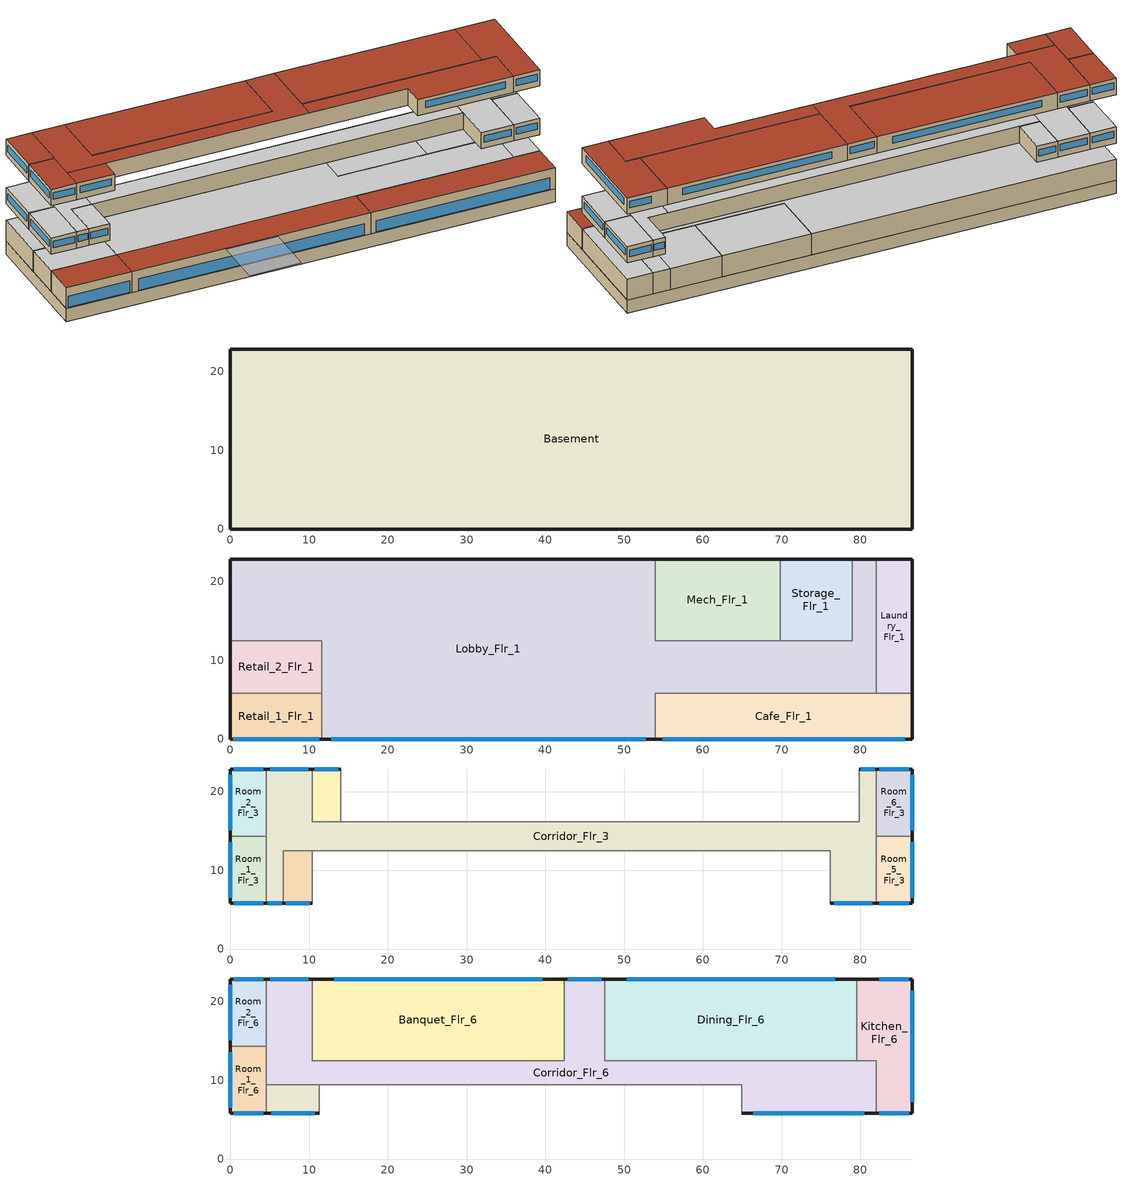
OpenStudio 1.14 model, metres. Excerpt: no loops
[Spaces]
Basement
 floor ground: 86.56,22.86 86.56,0 0,0 0,22.86 z-2.44
 wall ground: 86.56,22.86 0,22.86 0,0 86.56,0 86.56,22.86 z-2.44:0
Retail_1_Flr_1
 floor to Basement: 11.58,5.79 11.58,0 0,0 0,5.79 z0
 wall outside: 0,5.79 0,0 11.58,0 z0:3.96
 wall to Retail_2_Flr_1: 11.58,5.79 0,5.79 z0:3.96
 wall to Lobby_Flr_1: 11.58,0 11.58,5.79 z0:3.96
 window: 0.33,0 11.25,0 z0.15:2.29
 roof outside: 11.58,0 11.58,5.79 0,5.79 0,0 z3.96
Lobby_Flr_1
 floor to Basement: 81.99,22.86 81.99,5.79 53.95,5.79 53.95,12.5 78.94,12.5 78.94,22.86 z0; 53.95,22.86 53.95,0 11.58,0 11.58,12.5 0,12.5 0,22.86 z0
 wall outside: 81.99,22.86 78.94,22.86 / 53.95,22.86 0,22.86 0,12.5 / 11.58,0 53.95,0 z0:3.96
 wall to Storage_Flr_1: 78.94,22.86 78.94,12.5 69.8,12.5 z0:3.96
 wall to Cafe_Flr_1: 53.95,0 53.95,5.79 81.99,5.79 z0:3.96
 wall to Retail_2_Flr_1: 0,12.5 11.58,12.5 11.58,5.79 z0:3.96
 wall to Mech_Flr_1: 69.8,12.5 53.95,12.5 53.95,22.86 z0:3.96
 wall to Laundry_Flr_1: 81.99,5.79 81.99,22.86 z0:3.96
 window: 12.79,0 52.74,0 z0.15:2.29
 ceiling adiabatic (Floor Adiabatic construction): 81.99,5.79 81.99,22.86 78.94,22.86 78.94,12.5 53.95,12.5 53.95,22.86 0,22.86 0,12.5 11.58,12.5 11.58,5.79 z3.96
 roof outside: 53.95,0 53.95,5.79 11.58,5.79 11.58,0 z3.96
Cafe_Flr_1
 floor to Basement: 86.56,5.79 86.56,0 53.95,0 53.95,5.79 z0
 wall outside: 53.95,0 86.56,0 86.56,5.79 z0:3.96
 wall to Laundry_Flr_1: 86.56,5.79 81.99,5.79 z0:3.96
 window: 54.88,0 85.63,0 z0.15:2.29
 roof outside: 86.56,0 86.56,5.79 53.95,5.79 53.95,0 z3.96
Mech_Flr_1
 floor to Basement: 69.8,22.86 69.8,12.5 53.95,12.5 53.95,22.86 z0
 wall outside: 69.8,22.86 53.95,22.86 z0:3.96
 wall to Storage_Flr_1: 69.8,12.5 69.8,22.86 z0:3.96
 ceiling adiabatic (Floor Adiabatic construction): 69.8,12.5 69.8,22.86 53.95,22.86 53.95,12.5 z3.96
Storage_Flr_1
 floor to Basement: 78.94,22.86 78.94,12.5 69.8,12.5 69.8,22.86 z0
 wall outside: 78.94,22.86 69.8,22.86 z0:3.96
 ceiling adiabatic (Floor Adiabatic construction): 78.94,12.5 78.94,22.86 69.8,22.86 69.8,12.5 z3.96
Retail_2_Flr_1
 floor to Basement: 11.58,12.5 11.58,5.79 0,5.79 0,12.5 z0
 wall outside: 0,12.5 0,5.79 z0:3.96
 ceiling adiabatic (Floor Adiabatic construction): 11.58,5.79 11.58,12.5 0,12.5 0,5.79 z3.96
Laundry_Flr_1
 floor to Basement: 86.56,22.86 86.56,5.79 81.99,5.79 81.99,22.86 z0
 wall outside: 86.56,5.79 86.56,22.86 81.99,22.86 z0:3.96
 ceiling adiabatic (Floor Adiabatic construction): 86.56,5.79 86.56,22.86 81.99,22.86 81.99,5.79 z3.96
Room_4_Mult19_Flr_3
 floor adiabatic (Floor Adiabatic construction): 14.02,22.86 14.02,16.15 10.36,16.15 10.36,22.86 z7.01
 wall outside: 14.02,22.86 10.36,22.86 z7.01:10.06
 wall adiabatic (Wall Adiabatic construction): 10.36,22.86 10.36,16.15 14.02,16.15 14.02,22.86 z7.01:10.06
 window: 13.7,22.86 10.68,22.86 z8.11:9.33
 ceiling adiabatic (Floor Adiabatic construction): 14.02,16.15 14.02,22.86 10.36,22.86 10.36,16.15 z10.06
Room_2_Flr_3
 floor adiabatic (Floor Adiabatic construction): 4.57,22.86 4.57,14.33 0,14.33 0,22.86 z7.01
 wall outside: 4.57,22.86 0,22.86 0,14.33 z7.01:10.06
 wall to Room_1_Flr_3: 0,14.33 4.57,14.33 z7.01:10.06
 wall to Corridor_Flr_3: 4.57,14.33 4.57,22.86 z7.01:10.06
 window: 0,22.11 0,15.07 / 4.17,22.86 0.4,22.86 z8.11:9.33
 ceiling adiabatic (Floor Adiabatic construction): 4.57,14.33 4.57,22.86 0,22.86 0,14.33 z10.06
Corridor_Flr_3
 floor adiabatic (Floor Adiabatic construction): 81.99,22.86 81.99,5.79 76.2,5.79 76.2,16.15 79.86,16.15 79.86,22.86 z7.01; 10.36,22.86 10.36,12.5 6.71,12.5 6.71,5.79 4.57,5.79 4.57,22.86 z7.01; 76.2,16.15 76.2,12.5 10.36,12.5 10.36,16.15 z7.01
 wall outside: 4.57,5.79 6.71,5.79 / 81.99,22.86 79.86,22.86 / 76.2,5.79 81.99,5.79 / 10.36,22.86 4.57,22.86 z7.01:10.06
 wall adiabatic (Wall Adiabatic construction): 79.86,22.86 79.86,16.15 10.36,16.15 10.36,22.86 / 6.71,5.79 6.71,12.5 76.2,12.5 76.2,5.79 z7.01:10.06
 wall to Room_1_Flr_3: 4.57,14.33 4.57,5.79 z7.01:10.06
 wall to Room_5_Flr_3: 81.99,5.79 81.99,14.33 z7.01:10.06
 wall to Room_6_Flr_3: 81.99,14.33 81.99,22.86 z7.01:10.06
 window: 4.76,5.79 6.52,5.79 / 76.71,5.79 81.48,5.79 / 9.86,22.86 5.08,22.86 / 81.81,22.86 80.04,22.86 z8.11:9.33
 ceiling adiabatic (Floor Adiabatic construction): 6.71,5.79 6.71,12.5 10.36,12.5 10.36,22.86 4.57,22.86 4.57,5.79 z10.06; 81.99,5.79 81.99,22.86 79.86,22.86 79.86,16.15 76.2,16.15 76.2,5.79 z10.06; 76.2,12.5 76.2,16.15 10.36,16.15 10.36,12.5 z10.06
Room_3_Mult19_Flr_3
 floor adiabatic (Floor Adiabatic construction): 10.36,12.5 10.36,5.79 6.71,5.79 6.71,12.5 z7.01
 wall outside: 6.71,5.79 10.36,5.79 z7.01:10.06
 wall adiabatic (Wall Adiabatic construction): 10.36,5.79 10.36,12.5 6.71,12.5 6.71,5.79 z7.01:10.06
 window: 7.03,5.79 10.04,5.79 z8.11:9.33
 ceiling adiabatic (Floor Adiabatic construction): 10.36,5.79 10.36,12.5 6.71,12.5 6.71,5.79 z10.06
Room_6_Flr_3
 floor adiabatic (Floor Adiabatic construction): 86.56,22.86 86.56,14.33 81.99,14.33 81.99,22.86 z7.01
 wall outside: 86.56,14.33 86.56,22.86 81.99,22.86 z7.01:10.06
 wall to Room_5_Flr_3: 81.99,14.33 86.56,14.33 z7.01:10.06
 window: 86.16,22.86 82.39,22.86 / 86.56,15.07 86.56,22.11 z8.11:9.33
 ceiling adiabatic (Floor Adiabatic construction): 86.56,14.33 86.56,22.86 81.99,22.86 81.99,14.33 z10.06
Room_5_Flr_3
 floor adiabatic (Floor Adiabatic construction): 86.56,14.33 86.56,5.79 81.99,5.79 81.99,14.33 z7.01
 wall outside: 81.99,5.79 86.56,5.79 86.56,14.33 z7.01:10.06
 window: 86.56,6.54 86.56,13.58 / 82.39,5.79 86.16,5.79 z8.11:9.33
 ceiling adiabatic (Floor Adiabatic construction): 86.56,5.79 86.56,14.33 81.99,14.33 81.99,5.79 z10.06
Room_1_Flr_3
 floor adiabatic (Floor Adiabatic construction): 4.57,14.33 4.57,5.79 0,5.79 0,14.33 z7.01
 wall outside: 0,14.33 0,5.79 4.57,5.79 z7.01:10.06
 window: 0,13.58 0,6.54 / 0.4,5.79 4.17,5.79 z8.11:9.33
 ceiling adiabatic (Floor Adiabatic construction): 4.57,5.79 4.57,14.33 0,14.33 0,5.79 z10.06
Room_2_Flr_6
 floor adiabatic (Floor Adiabatic construction): 4.57,22.86 4.57,14.33 0,14.33 0,22.86 z16.15
 wall outside: 4.57,22.86 0,22.86 0,14.33 z16.15:19.2
 wall adiabatic (Wall Adiabatic construction): 4.57,14.33 4.57,22.86 z16.15:19.2
 wall to Room_1_Flr_6: 0,14.33 4.57,14.33 z16.15:19.2
 window: 4.17,22.86 0.4,22.86 / 0,22.11 0,15.07 z17.26:18.48
 roof outside: 4.57,14.33 4.57,22.86 0,22.86 0,14.33 z19.2
Kitchen_Flr_6
 floor adiabatic (Floor Adiabatic construction): 86.56,22.86 86.56,5.79 81.99,5.79 81.99,12.5 79.55,12.5 79.55,22.86 z16.15
 wall outside: 81.99,5.79 86.56,5.79 86.56,22.86 79.55,22.86 z16.15:19.2
 wall to Dining_Flr_6: 79.55,22.86 79.55,12.5 z16.15:19.2
 wall to Corridor_Flr_6: 81.99,12.5 81.99,5.79 z16.15:19.2
 wall adiabatic (Wall Adiabatic construction): 79.55,12.5 81.99,12.5 z16.15:19.2
 window: 86.16,22.86 82.39,22.86 / 86.56,7.29 86.56,21.37 / 82.39,5.79 86.16,5.79 z17.26:18.48
 roof outside: 86.56,5.79 86.56,22.86 79.55,22.86 79.55,12.5 81.99,12.5 81.99,5.79 z19.2
Corridor_Flr_6
 floor adiabatic (Floor Adiabatic construction): 47.55,22.86 47.55,12.5 81.99,12.5 81.99,5.79 64.92,5.79 64.92,9.45 4.57,9.45 4.57,22.86 10.36,22.86 10.36,12.5 42.37,12.5 42.37,22.86 z16.15
 wall outside: 64.92,5.79 81.99,5.79 / 47.55,22.86 42.37,22.86 / 10.36,22.86 4.57,22.86 z16.15:19.2
 wall to Dining_Flr_6: 47.55,12.5 47.55,22.86 z16.15:19.2
 wall adiabatic (Wall Adiabatic construction): 4.57,22.86 4.57,9.45 64.92,9.45 64.92,5.79 / 81.99,12.5 47.55,12.5 z16.15:19.2
 wall to Banquet_Flr_6: 42.37,22.86 42.37,12.5 10.36,12.5 10.36,22.86 z16.15:19.2
 window: 66.42,5.79 80.5,5.79 / 47.09,22.86 42.82,22.86 / 9.86,22.86 5.08,22.86 z17.26:18.48
 roof outside: 47.55,9.45 47.55,22.86 42.37,22.86 42.37,12.5 10.36,12.5 10.36,22.86 4.57,22.86 4.57,9.45 z19.2; 81.99,5.79 81.99,12.5 47.55,12.5 47.55,9.45 64.92,9.45 64.92,5.79 z19.2
Banquet_Flr_6
 floor adiabatic (Floor Adiabatic construction): 42.37,22.86 42.37,12.5 10.36,12.5 10.36,22.86 z16.15
 wall outside: 42.37,22.86 10.36,22.86 z16.15:19.2
 window: 39.57,22.86 13.16,22.86 z17.26:18.48
 roof outside: 42.37,12.5 42.37,22.86 10.36,22.86 10.36,12.5 z19.2
Dining_Flr_6
 floor adiabatic (Floor Adiabatic construction): 79.55,22.86 79.55,12.5 47.55,12.5 47.55,22.86 z16.15
 wall outside: 79.55,22.86 47.55,22.86 z16.15:19.2
 wall adiabatic (Wall Adiabatic construction): 47.55,12.5 79.55,12.5 z16.15:19.2
 window: 76.75,22.86 50.35,22.86 z17.26:18.48
 roof outside: 79.55,12.5 79.55,22.86 47.55,22.86 47.55,12.5 z19.2
Room_3_Mult9_Flr_6
 floor adiabatic (Floor Adiabatic construction): 11.28,9.45 11.28,5.79 4.57,5.79 4.57,9.45 z16.15
 wall outside: 4.57,5.79 11.28,5.79 z16.15:19.2
 wall adiabatic (Wall Adiabatic construction): 11.28,5.79 11.28,9.45 4.57,9.45 4.57,5.79 z16.15:19.2
 window: 5.16,5.79 10.69,5.79 z17.26:18.48
 roof outside: 11.28,5.79 11.28,9.45 4.57,9.45 4.57,5.79 z19.2
Room_1_Flr_6
 floor adiabatic (Floor Adiabatic construction): 4.57,14.33 4.57,5.79 0,5.79 0,14.33 z16.15
 wall outside: 0,14.33 0,5.79 4.57,5.79 z16.15:19.2
 wall adiabatic (Wall Adiabatic construction): 4.57,5.79 4.57,14.33 z16.15:19.2
 window: 0.4,5.79 4.17,5.79 / 0,13.58 0,6.54 z17.26:18.48
 roof outside: 4.57,5.79 4.57,14.33 0,14.33 0,5.79 z19.2
shading: 37.34,-9.14 37.34,0 28.19,0 28.19,-9.14 z3.96
[Site]
Chicago Ohare Intl Ap: Latitude {deg}=41.98; Longitude {deg}=-87.92; Time Zone {hr}=-6; Elevation {m}=201; Terrain=City
[Building]
DOE Ref Pre-1980-LargeHotel-ASHRAE 169-2006-4B created: 2017-04-01 16:11:54 -0500: North Axis {deg}=0; Default Construction Set=DOE Ref Pre-1980 - LrgHotel - ASHRAE 169-2006-4B; Standards Building Type=LargeHotel
[Site:GroundTemperature:BuildingSurface]
19.213, 19.212, 19.191, 19.196, 20.446, 21.39, 21.565, 21.74, 21.83, 19.836, 19.374, 19.272
[Site:WaterMainsTemperature]
Calculation Method=Correlation; Annual Average Outdoor Air Temperature {C}=13.6333; Maximum Difference In Monthly Average Outdoor Air Temperatures {deltaC}=23.5
[SizingPeriod:DesignDay] Sky Clearness=0; Rain Indicator=0; Snow Indicator=0; Day of Month=21; Daylight Saving Time Indicator=0; Dry-Bulb Temperature Range Modifier Type=DefaultMultipliers
Name | Maximum Dry-Bulb Temperature {C} | Daily Dry-Bulb Temperature Range {deltaC} | Humidity Indicating Conditions at Maximum Dry-Bulb | Barometric Pressure {Pa} | Wind Speed {m/s} | Wind Direction {deg} | Month | Day Type | Humidity Indicating Type | Solar Model Indicator | ASHRAE Taub | ASHRAE Taud
Albuquerque Intl Arpt  Isis Ann Clg .4% Condns DB=>MWB | 35.1 | 13.5 | 15.7 | 83328 | 4.4 | 220 | 7 | SummerDesignDay | Wetbulb | ASHRAETau | 0.463 | 1.887
Albuquerque Intl Arpt  Isis Ann Htg 99.6% Condns DB | -7.9 | 0 | -7.9 | 83328 | 3.2 | 0 | 12 | WinterDesignDay | Wetbulb | ASHRAEClearSky
Chicago Ohare Intl Ap Ann Htg Wind 99.6% Condns WS=>MCDB | -3.5 | 0 | -3.5 | 98934 | 12.4 | 270 | 1 | WinterDesignDay | Wetbulb | ASHRAEClearSky
Chicago Ohare Intl Ap Ann Clg .4% Condns WB=>MDB | 31.2 | 10.5 | 25.5 | 98934 | 5.2 | 230 | 7 | SummerDesignDay | Wetbulb | ASHRAETau | 0.455 | 2.05
Chicago Ohare Intl Ap Ann Htg 99.6% Condns DB | -20 | 0 | -20 | 98934 | 4.9 | 270 | 1 | WinterDesignDay | Wetbulb | ASHRAEClearSky
Chicago Ohare Intl Ap Ann Clg .4% Condns DB=>MWB | 33.3 | 10.5 | 23.7 | 98934 | 5.2 | 230 | 7 | SummerDesignDay | Wetbulb | ASHRAETau | 0.455 | 2.05
Chicago Ohare Intl Ap Ann Clg .4% Condns DP=>MDB | 28.9 | 10.5 | 23.8 | 98934 | 5.2 | 230 | 7 | SummerDesignDay | Dewpoint | ASHRAETau | 0.455 | 2.05
Chicago Ohare Intl Ap Ann Clg .4% Condns Enth=>MDB | 31.4 | 10.5 | 79200 | 98934 | 5.2 | 230 | 7 | SummerDesignDay | Enthalpy | ASHRAETau | 0.455 | 2.05
Chicago Ohare Intl Ap Ann Hum_n 99.6% Condns DP=>MCDB | -19.2 | 0 | -25.7 | 98934 | 4.9 | 270 | 1 | WinterDesignDay | Dewpoint | ASHRAEClearSky
[ClimateZones]
Climate Zone Institution Name 1=ASHRAE; Climate Zone Document Name 1=ANSI/ASHRAE Standard 169; Climate Zone Document Year 1=2006; Climate Zone Value 1=4B; Climate Zone Institution Name 2=CEC; Climate Zone Document Name 2=California Climate Zone Descriptions; Climate Zone Document Year 2=1995
[Material:NoMass] Thermal Absorptance=0.9; Solar Absorptance=0.7
Name | Roughness | Thermal Resistance {m2-K/W} | Visible Absorptance
CP02 CARPET PAD | VeryRough | 0.21648 | 0.8
Nonres_Floor_Insulation | MediumSmooth | 2.88292 | 0.7
Typical Insulation R-3.05; Typical Insulation R-3.05 1 | Smooth | 0.536484 | 0.7
Typical Carpet Pad | Smooth | 0.21648 | 0.8
Typical Insulation R-10.12 | Smooth | 1.78201 | 0.7
Typical Insulation | Smooth | 0.0282222 | 0.7
[Material]
Name | Roughness | Thickness {m} | Conductivity {W/m-K} | Density {kg/m3} | Specific Heat {J/kg-K} | Thermal Absorptance | Solar Absorptance | Visible Absorptance
100mm Normalweight concrete floor | MediumSmooth | 0.1016 | 2.31 | 2322 | 832
G01 13mm gypsum board | Smooth | 0.0127 | 0.16 | 800 | 1090 | 0.9 | 0.7 | 0.5
4 in. Normalweight Concrete Floor | MediumRough | 0.1016 | 2.31 | 2322 | 832 | 0.9 | 0.7 | 0.7
1IN Stucco | Smooth | 0.0253 | 0.6918 | 1858 | 837 | 0.9 | 0.7 | 0.92
8IN CONCRETE HW RefBldg | Rough | 0.2032 | 1.311 | 2240 | 836.8 | 0.9 | 0.7 | 0.7
1/2IN Gypsum | Smooth | 0.0127 | 0.16 | 784.9 | 830 | 0.9 | 0.4 | 0.4
Roof Membrane | VeryRough | 0.0095 | 0.16 | 1121.29 | 1460 | 0.9 | 0.77 | 0.7
Metal Roof Surface; F08 Metal surface | Smooth | 0.0008 | 45.28 | 7824 | 500 | 0.9 | 0.7 | 0.7
HW CONCRETE | Rough | 0.1016 | 1.31125 | 2240 | 837.36 | 0.9 | 0.7 | 0.7
8 in. Concrete Block Basement Wall | MediumRough | 0.2032 | 1.326 | 1842 | 912 | 0.9 | 0.7 | 0.7
G05 25mm wood | MediumSmooth | 0.0254 | 0.15 | 608 | 1630 | 0.9 | 0.5 | 0.5
Std Wood 6inch | MediumSmooth | 0.15 | 0.12 | 540 | 1210 | 0.9 | 0.7 | 0.7
[Construction]
Floor Adiabatic construction: CP02 CARPET PAD, 100mm Normalweight concrete floor, Nonres_Floor_Insulation
Wall Adiabatic construction; Typical Interior Wall: G01 13mm gypsum board, G01 13mm gypsum board
Typical Insulated Exterior Mass Floor: 4 in. Normalweight Concrete Floor, Typical Carpet Pad
Typical Insulated Exterior Mass Wall R-5.43: 1IN Stucco, 8IN CONCRETE HW RefBldg, Typical Insulation R-3.05, 1/2IN Gypsum
Typical IEAD Roof R-11.24: Roof Membrane, Typical Insulation R-10.12, Metal Roof Surface
Typical Interior Floor: 100mm Normalweight concrete floor, CP02 CARPET PAD
Typical Interior Ceiling: CP02 CARPET PAD, 100mm Normalweight concrete floor
ext-slab-mass: HW CONCRETE, CP02 CARPET PAD
Typical Insulated Basement Mass Wall: 8 in. Concrete Block Basement Wall
U 1.22 SHGC 0.54 Simple Glazing Window: U 1.22 SHGC 0.54 Simple Glazing
Typical Insulated Metal Door: F08 Metal surface, Typical Insulation R-3.05 1
Typical Overhead Door: Typical Insulation R-3.05 1
Typical Interior Window: Clear 3mm
Typical Interior Door; Typical Interior Partition: G05 25mm wood
Typical Insulated Exterior Mass Wall R-5.43 1: 1IN Stucco, 8IN CONCRETE HW RefBldg, Typical Insulation R-3.05 1, 1/2IN Gypsum
Typical IEAD Roof: Roof Membrane, Typical Insulation, Metal Roof Surface
InteriorFurnishings: Std Wood 6inch
[DefaultConstructionSet] Interior Partition Construction=Typical Interior Partition
Name | Default Exterior Surface Constructions | Default Interior Surface Constructions | Default Ground Contact Surface Constructions | Default Exterior SubSurface Constructions | Default Interior SubSurface Constructions
DOE Ref Pre-1980 - LrgHotel - ASHRAE 169-2006-4B | Default Surface Constructions 1 | Default Surface Constructions 2 | Default Surface Constructions 3 | Default Sub Surface Constructions 1 | Default Sub Surface Constructions 2
DOE Ref Pre-1980 - LrgHotel - GuestRoom - ASHRAE 169-2006-4B | Default Surface Constructions 4 | Default Surface Constructions 5 | Default Surface Constructions 6 | Default Sub Surface Constructions 3 | Default Sub Surface Constructions 4
[DefaultSurfaceConstructions]
Name | Floor Construction | Wall Construction | Roof Ceiling Construction
Default Surface Constructions 1 | Typical Insulated Exterior Mass Floor | Typical Insulated Exterior Mass Wall R-5.43 | Typical IEAD Roof R-11.24
Default Surface Constructions 2; Default Surface Constructions 5 | Typical Interior Floor | Typical Interior Wall | Typical Interior Ceiling
Default Surface Constructions 3; Default Surface Constructions 6 | ext-slab-mass | Typical Insulated Basement Mass Wall
Default Surface Constructions 4 | Typical Insulated Exterior Mass Floor | Typical Insulated Exterior Mass Wall R-5.43 1 | Typical IEAD Roof
[DefaultSubSurfaceConstructions]
Name | Fixed Window Construction | Operable Window Construction | Door Construction | Overhead Door Construction | Tubular Daylight Dome Construction | Tubular Daylight Diffuser Construction
Default Sub Surface Constructions 1; Default Sub Surface Constructions 3 | U 1.22 SHGC 0.54 Simple Glazing Window | U 1.22 SHGC 0.54 Simple Glazing Window | Typical Insulated Metal Door | Typical Overhead Door | Typical Interior Window | Typical Interior Window
Default Sub Surface Constructions 2; Default Sub Surface Constructions 4 | Typical Interior Window | Typical Interior Window | Typical Interior Door
[WindowMaterial:SimpleGlazingSystem]
U 1.22 SHGC 0.54 Simple Glazing: U-Factor {W/m2-K}=6.92748; Solar Heat Gain Coefficient=0.54; Visible Transmittance=0.38
[WindowMaterial:Glazing]
Clear 3mm: Optical Data Type=SpectralAverage; Thickness {m}=0.003; Solar Transmittance at Normal Incidence=0.837; Front Side Solar Reflectance at Normal Incidence=0.075; Back Side Solar Reflectance at Normal Incidence=0.075; Visible Transmittance at Normal Incidence=0.898; Front Side Visible Reflectance at Normal Incidence=0.081; Back Side Visible Reflectance at Normal Incidence=0.081; Infrared Transmittance at Normal Incidence=0; Front Side Infrared Hemispherical Emissivity=0.84; Back Side Infrared Hemispherical Emissivity=0.84; Conductivity {W/m-K}=0.9; Dirt Correction Factor for Solar and Visible Transmittance=1; Solar Diffusing=No
[Space] Part of Total Floor Area=Yes
Name | Space Type | Building Story | Thermal Zone
Room_4_Mult19_Flr_3 | LargeHotel GuestRoom2 | Building Story 3 | Room_4_Mult19_Flr_3 ZN
Room_6_Flr_3 | LargeHotel GuestRoom | Building Story 3 | Room_6_Flr_3 ZN
Retail_1_Flr_1 | LargeHotel Retail | Building Story 2 | Retail_1_Flr_1 ZN
Room_3_Mult19_Flr_3 | LargeHotel GuestRoom2 | Building Story 3 | Room_3_Mult19_Flr_3 ZN
Lobby_Flr_1 | LargeHotel Lobby | Building Story 2 | Lobby_Flr_1 ZN
Room_2_Flr_6 | LargeHotel GuestRoom3 | Building Story 4 | Room_2_Flr_6 ZN
Kitchen_Flr_6 | LargeHotel Kitchen | Building Story 4 | Kitchen_Flr_6 ZN
Corridor_Flr_6 | LargeHotel Corridor | Building Story 4 | Corridor_Flr_6 ZN
Room_1_Flr_3 | LargeHotel GuestRoom | Building Story 3 | Room_1_Flr_3 ZN
Banquet_Flr_6 | LargeHotel Banquet | Building Story 4 | Banquet_Flr_6 ZN
Room_2_Flr_3 | LargeHotel GuestRoom | Building Story 3 | Room_2_Flr_3 ZN
Cafe_Flr_1 | LargeHotel Cafe | Building Story 2 | Cafe_Flr_1 ZN
Mech_Flr_1 | LargeHotel Mechanical | Building Story 2 | Mech_Flr_1 ZN
Storage_Flr_1 | LargeHotel Storage | Building Story 2 | Storage_Flr_1 ZN
Retail_2_Flr_1 | LargeHotel Retail2 | Building Story 2 | Retail_2_Flr_1 ZN
Corridor_Flr_3 | LargeHotel Corridor2 | Building Story 3 | Corridor_Flr_3 ZN
Dining_Flr_6 | LargeHotel Banquet | Building Story 4 | Dining_Flr_6 ZN
Laundry_Flr_1 | LargeHotel Laundry | Building Story 2 | Laundry_Flr_1 ZN
Room_3_Mult9_Flr_6 | LargeHotel GuestRoom4 | Building Story 4 | Room_3_Mult9_Flr_6 ZN
Basement | LargeHotel Basement | Building Story 1 | Basement ZN
Room_1_Flr_6 | LargeHotel GuestRoom3 | Building Story 4 | Room_1_Flr_6 ZN
Room_5_Flr_3 | LargeHotel GuestRoom | Building Story 3 | Room_5_Flr_3 ZN
[SpaceType] Standards Building Type=LargeHotel
Name | Default Schedule Set | Design Specification Outdoor Air Object | Standards Space Type | Default Construction Set
LargeHotel Banquet | LargeHotel Banquet Schedule Set | LargeHotel Banquet Ventilation | Banquet
LargeHotel Basement | LargeHotel Basement Schedule Set | LargeHotel Basement Ventilation | Basement
LargeHotel Cafe | LargeHotel Cafe Schedule Set | LargeHotel Cafe Ventilation | Cafe
LargeHotel Corridor | LargeHotel Corridor Schedule Set | LargeHotel Corridor Ventilation | Corridor
LargeHotel Corridor2 | LargeHotel Corridor2 Schedule Set | LargeHotel Corridor2 Ventilation | Corridor2
LargeHotel GuestRoom | LargeHotel GuestRoom Schedule Set | LargeHotel GuestRoom Ventilation | GuestRoom | DOE Ref Pre-1980 - LrgHotel - GuestRoom - ASHRAE 169-2006-4B
LargeHotel GuestRoom2 | LargeHotel GuestRoom2 Schedule Set | LargeHotel GuestRoom2 Ventilation | GuestRoom2
LargeHotel GuestRoom3 | LargeHotel GuestRoom3 Schedule Set | LargeHotel GuestRoom3 Ventilation | GuestRoom3
LargeHotel GuestRoom4 | LargeHotel GuestRoom4 Schedule Set | LargeHotel GuestRoom4 Ventilation | GuestRoom4
LargeHotel Kitchen | LargeHotel Kitchen Schedule Set | LargeHotel Kitchen Ventilation | Kitchen
LargeHotel Laundry | LargeHotel Laundry Schedule Set | LargeHotel Laundry Ventilation | Laundry
LargeHotel Lobby | LargeHotel Lobby Schedule Set | LargeHotel Lobby Ventilation | Lobby
LargeHotel Mechanical | LargeHotel Mechanical Schedule Set | LargeHotel Mechanical Ventilation | Mechanical
LargeHotel Retail | LargeHotel Retail Schedule Set | LargeHotel Retail Ventilation | Retail
LargeHotel Retail2 | LargeHotel Retail2 Schedule Set | LargeHotel Retail2 Ventilation | Retail2
LargeHotel Storage | LargeHotel Storage Schedule Set | LargeHotel Storage Ventilation | Storage
[People:Definition] Number of People Calculation Method=People/Area; Fraction Radiant=0.3
Name | People per Space Floor Area {person/m2}
LargeHotel Banquet People Definition; LargeHotel Cafe People Definition | 0.721182
LargeHotel Basement People Definition | 0.0269098
LargeHotel Corridor People Definition; LargeHotel Corridor2 People Definition | 0.0107639
LargeHotel GuestRoom People Definition; LargeHotel GuestRoom3 People Definition | 0.0384272
LargeHotel GuestRoom2 People Definition; LargeHotel GuestRoom4 People Definition | 0.061139
LargeHotel Kitchen People Definition | 0.0538196
LargeHotel Laundry People Definition | 0.0430556
LargeHotel Lobby People Definition | 0.322917
LargeHotel Retail People Definition; LargeHotel Retail2 People Definition | 0.161459
LargeHotel Storage People Definition | 0.0215278
[People] Work Efficiency Schedule=Work Efficiency Schedule; Clothing Insulation Schedule=Clothing Schedule; Air Velocity Schedule=Air Velocity Schedule
Name | People Definition | Space or SpaceType
LargeHotel Banquet People | LargeHotel Banquet People Definition | LargeHotel Banquet
LargeHotel Basement People | LargeHotel Basement People Definition | LargeHotel Basement
LargeHotel Cafe People | LargeHotel Cafe People Definition | LargeHotel Cafe
LargeHotel Corridor People | LargeHotel Corridor People Definition | LargeHotel Corridor
LargeHotel Corridor2 People | LargeHotel Corridor2 People Definition | LargeHotel Corridor2
LargeHotel GuestRoom People | LargeHotel GuestRoom People Definition | LargeHotel GuestRoom
LargeHotel GuestRoom2 People | LargeHotel GuestRoom2 People Definition | LargeHotel GuestRoom2
LargeHotel GuestRoom3 People | LargeHotel GuestRoom3 People Definition | LargeHotel GuestRoom3
LargeHotel GuestRoom4 People | LargeHotel GuestRoom4 People Definition | LargeHotel GuestRoom4
LargeHotel Kitchen People | LargeHotel Kitchen People Definition | LargeHotel Kitchen
LargeHotel Laundry People | LargeHotel Laundry People Definition | LargeHotel Laundry
LargeHotel Lobby People | LargeHotel Lobby People Definition | LargeHotel Lobby
LargeHotel Retail People | LargeHotel Retail People Definition | LargeHotel Retail
LargeHotel Retail2 People | LargeHotel Retail2 People Definition | LargeHotel Retail2
LargeHotel Storage People | LargeHotel Storage People Definition | LargeHotel Storage
[Lights:Definition] Design Level Calculation Method=Watts/Area; Fraction Radiant=0.7; Fraction Visible=0.2
Name | Watts per Space Floor Area {W/m2}
LargeHotel Banquet Lights Definition; LargeHotel Cafe Lights Definition | 27.5556
LargeHotel Basement Lights Definition | 7.53474
LargeHotel Corridor Lights Definition; LargeHotel Corridor2 Lights Definition | 13.132
LargeHotel GuestRoom Lights Definition; LargeHotel GuestRoom2 Lights Definition; LargeHotel GuestRoom3 Lights Definition; LargeHotel GuestRoom4 Lights Definition | 19.0521
LargeHotel Kitchen Lights Definition | 16.7917
LargeHotel Laundry Lights Definition | 12.2709
LargeHotel Lobby Lights Definition | 20.2362
LargeHotel Mechanical Lights Definition | 8.61113
LargeHotel Retail Lights Definition; LargeHotel Retail2 Lights Definition | 38.1042
LargeHotel Storage Lights Definition | 3.98265
[Lights]
Name | Lights Definition | Space or SpaceType
LargeHotel Banquet Lights | LargeHotel Banquet Lights Definition | LargeHotel Banquet
LargeHotel Basement Lights | LargeHotel Basement Lights Definition | LargeHotel Basement
LargeHotel Cafe Lights | LargeHotel Cafe Lights Definition | LargeHotel Cafe
LargeHotel Corridor Lights | LargeHotel Corridor Lights Definition | LargeHotel Corridor
LargeHotel Corridor2 Lights | LargeHotel Corridor2 Lights Definition | LargeHotel Corridor2
LargeHotel GuestRoom Lights | LargeHotel GuestRoom Lights Definition | LargeHotel GuestRoom
LargeHotel GuestRoom2 Lights | LargeHotel GuestRoom2 Lights Definition | LargeHotel GuestRoom2
LargeHotel GuestRoom3 Lights | LargeHotel GuestRoom3 Lights Definition | LargeHotel GuestRoom3
LargeHotel GuestRoom4 Lights | LargeHotel GuestRoom4 Lights Definition | LargeHotel GuestRoom4
LargeHotel Kitchen Lights | LargeHotel Kitchen Lights Definition | LargeHotel Kitchen
LargeHotel Laundry Lights | LargeHotel Laundry Lights Definition | LargeHotel Laundry
LargeHotel Lobby Lights | LargeHotel Lobby Lights Definition | LargeHotel Lobby
LargeHotel Mechanical Lights | LargeHotel Mechanical Lights Definition | LargeHotel Mechanical
LargeHotel Retail Lights | LargeHotel Retail Lights Definition | LargeHotel Retail
LargeHotel Retail2 Lights | LargeHotel Retail2 Lights Definition | LargeHotel Retail2
LargeHotel Storage Lights | LargeHotel Storage Lights Definition | LargeHotel Storage
[ElectricEquipment:Definition]
Name | Design Level Calculation Method | Watts per Space Floor Area {W/m2} | Fraction Radiant | Fraction Latent | Fraction Lost | Design Level {W}
LargeHotel Banquet Elec Equip Definition | Watts/Area | 67.8126 | 0.5
LargeHotel Basement Elec Equip Definition; LargeHotel Cafe Elec Equip Definition; LargeHotel Mechanical Elec Equip Definition | Watts/Area | 5.38196 | 0.5
LargeHotel GuestRoom Elec Equip Definition; LargeHotel GuestRoom2 Elec Equip Definition; LargeHotel GuestRoom3 Elec Equip Definition; LargeHotel GuestRoom4 Elec Equip Definition | Watts/Area | 14.316 | 0.5
LargeHotel Kitchen Elec Equip Definition | Watts/Area | 508.045 | 0.5 | 0.2 | 0.1
LargeHotel Laundry Elec Equip Definition | Watts/Area | 61.6772 | 0.5
LargeHotel Lobby Elec Equip Definition | Watts/Area | 8.07293 | 0.5
LargeHotel Retail Elec Equip Definition; LargeHotel Retail2 Elec Equip Definition | Watts/Area | 10.7639 | 0.5
LargeHotel Storage Elec Equip Definition | Watts/Area | 2.69098 | 0.5
Kitchen_Flr_6 Electric Equipment Definition | EquipmentLevel |  | 0 | 0 | 1 | 698
Laundry_Flr_1 Electric Equipment Definition | EquipmentLevel |  | 0 | 0 | 1 | 87
[ElectricEquipment]
Name | Electric Equipment Definition | Space or SpaceType | Schedule
LargeHotel Banquet Elec Equip | LargeHotel Banquet Elec Equip Definition | LargeHotel Banquet
LargeHotel Basement Elec Equip | LargeHotel Basement Elec Equip Definition | LargeHotel Basement
LargeHotel Cafe Elec Equip | LargeHotel Cafe Elec Equip Definition | LargeHotel Cafe
LargeHotel GuestRoom Elec Equip | LargeHotel GuestRoom Elec Equip Definition | LargeHotel GuestRoom
LargeHotel GuestRoom2 Elec Equip | LargeHotel GuestRoom2 Elec Equip Definition | LargeHotel GuestRoom2
LargeHotel GuestRoom3 Elec Equip | LargeHotel GuestRoom3 Elec Equip Definition | LargeHotel GuestRoom3
LargeHotel GuestRoom4 Elec Equip | LargeHotel GuestRoom4 Elec Equip Definition | LargeHotel GuestRoom4
LargeHotel Kitchen Elec Equip | LargeHotel Kitchen Elec Equip Definition | LargeHotel Kitchen
LargeHotel Laundry Elec Equip | LargeHotel Laundry Elec Equip Definition | LargeHotel Laundry
LargeHotel Lobby Elec Equip | LargeHotel Lobby Elec Equip Definition | LargeHotel Lobby
LargeHotel Mechanical Elec Equip | LargeHotel Mechanical Elec Equip Definition | LargeHotel Mechanical
LargeHotel Retail Elec Equip | LargeHotel Retail Elec Equip Definition | LargeHotel Retail
LargeHotel Retail2 Elec Equip | LargeHotel Retail2 Elec Equip Definition | LargeHotel Retail2
LargeHotel Storage Elec Equip | LargeHotel Storage Elec Equip Definition | LargeHotel Storage
Kitchen_Flr_6 Exhaust Fan Equipment | Kitchen_Flr_6 Electric Equipment Definition | LargeHotel Kitchen | HotelLarge Kitchen_Exhaust_SCH
Laundry_Flr_1 Exhaust Fan Equipment | Laundry_Flr_1 Electric Equipment Definition | LargeHotel Laundry | Always On
[DesignSpecification:OutdoorAir] Outdoor Air Method=Sum
Name | Outdoor Air Flow per Person {m3/s-person} | Outdoor Air Flow per Floor Area {m3/s-m2}
LargeHotel Banquet Ventilation | 0.0100053
LargeHotel Basement Ventilation; LargeHotel Corridor Ventilation; LargeHotel Corridor2 Ventilation; LargeHotel Mechanical Ventilation |  | 0.000254
LargeHotel Cafe Ventilation | 0.00943895
LargeHotel GuestRoom Ventilation; LargeHotel GuestRoom2 Ventilation; LargeHotel GuestRoom3 Ventilation; LargeHotel GuestRoom4 Ventilation; LargeHotel Lobby Ventilation | 0.00707921
LargeHotel Kitchen Ventilation |  | 0.0023876
LargeHotel Laundry Ventilation | 0.0117987
LargeHotel Retail Ventilation; LargeHotel Retail2 Ventilation |  | 0.001524
LargeHotel Storage Ventilation |  | 0.000762
[SpaceInfiltration:DesignFlowRate] Design Flow Rate Calculation Method=Flow/ExteriorWallArea; Flow per Exterior Surface Area {m3/s-m2}=0.00113386
Name | Space or SpaceType
LargeHotel Banquet Infiltration | LargeHotel Banquet
LargeHotel Cafe Infiltration | LargeHotel Cafe
LargeHotel Corridor Infiltration | LargeHotel Corridor
LargeHotel Corridor2 Infiltration | LargeHotel Corridor2
LargeHotel GuestRoom Infiltration | LargeHotel GuestRoom
LargeHotel GuestRoom2 Infiltration | LargeHotel GuestRoom2
LargeHotel GuestRoom3 Infiltration | LargeHotel GuestRoom3
LargeHotel GuestRoom4 Infiltration | LargeHotel GuestRoom4
LargeHotel Kitchen Infiltration | LargeHotel Kitchen
LargeHotel Laundry Infiltration | LargeHotel Laundry
LargeHotel Lobby Infiltration | LargeHotel Lobby
LargeHotel Mechanical Infiltration | LargeHotel Mechanical
LargeHotel Retail Infiltration | LargeHotel Retail
LargeHotel Retail2 Infiltration | LargeHotel Retail2
LargeHotel Storage Infiltration | LargeHotel Storage
[DefaultScheduleSet] People Activity Level Schedule=LargeHotel Activity
Name | Number of People Schedule | Lighting Schedule | Electric Equipment Schedule | Infiltration Schedule | Gas Equipment Schedule
LargeHotel Banquet Schedule Set | LargeHotel Common Occ | LargeHotel Bldg Light | LargeHotel Kitchen_Elec_Equip_SCH | LargeHotel Infil Quarter On
LargeHotel Basement Schedule Set | LargeHotel Common Occ | LargeHotel Bldg Light | LargeHotel Bldg Equip
LargeHotel Cafe Schedule Set; LargeHotel Corridor Schedule Set; LargeHotel Corridor2 Schedule Set; LargeHotel Lobby Schedule Set; LargeHotel Mechanical Schedule Set; LargeHotel Retail Schedule Set; LargeHotel Retail2 Schedule Set; LargeHotel Storage Schedule Set | LargeHotel Common Occ | LargeHotel Bldg Light | LargeHotel Bldg Equip | LargeHotel Infil Quarter On
LargeHotel GuestRoom Schedule Set; LargeHotel GuestRoom2 Schedule Set; LargeHotel GuestRoom3 Schedule Set; LargeHotel GuestRoom4 Schedule Set | LargeHotel GuestRoom Occ | LargeHotel GuestRoom_Ltg_Sch_Base | LargeHotel GuestRoom Equip | LargeHotel Infil Quarter On
LargeHotel Kitchen Schedule Set | LargeHotel Common Occ | LargeHotel Bldg Light | LargeHotel Kitchen_Elec_Equip_SCH | LargeHotel Infil Quarter On | LargeHotel Kitchen Gas
LargeHotel Laundry Schedule Set | LargeHotel Common Occ | LargeHotel Bldg Light | LargeHotel LaundryRoom Equip | LargeHotel Infil Quarter On | LargeHotel LaundryRoom Gas
[ThermostatSetpoint:DualSetpoint]
Name | Heating Setpoint Temperature Schedule | Cooling Setpoint Temperature Schedule
LargeHotel GuestRoom3 Thermostat 1; LargeHotel GuestRoom Thermostat 1; LargeHotel GuestRoom Thermostat 2; LargeHotel GuestRoom3 Thermostat 2; LargeHotel GuestRoom Thermostat 3; LargeHotel GuestRoom Thermostat 4; LargeHotel GuestRoom2 Thermostat 1; LargeHotel GuestRoom4 Thermostat 1; LargeHotel GuestRoom2 Thermostat 2 | LargeHotel GuestRoom HtgSetp | LargeHotel GuestRoom ClgSetp
LargeHotel Laundry Thermostat 1; LargeHotel Banquet Thermostat 1; LargeHotel Basement Thermostat 1; LargeHotel Cafe Thermostat 1; LargeHotel Storage Thermostat 1; LargeHotel Mechanical Thermostat 1; LargeHotel Banquet Thermostat 2; LargeHotel Lobby Thermostat 1; LargeHotel Retail2 Thermostat 1; LargeHotel Retail Thermostat 1 | LargeHotel HtgSetp | LargeHotel ClgSetp
LargeHotel Kitchen Thermostat 1 | LargeHotel Kitchen HtgSetp | LargeHotel Kitchen ClgSetp
LargeHotel Corridor2 Thermostat 1; LargeHotel Corridor Thermostat 1 | LargeHotel Corridor HtgSetp | LargeHotel Corridor ClgSetp
[GasEquipment:Definition] Design Level Calculation Method=Watts/Area
Name | Watts per Space Floor Area {W/m2} | Fraction Latent | Fraction Radiant | Fraction Lost
LargeHotel Kitchen Gas Equip Definition | 1612 | 0.1 | 0.2 | 0.7
LargeHotel Laundry Gas Equip Definition | 536.28 |  | 0.5
[GasEquipment]
Name | Gas Equipment Definition | Space or SpaceType
LargeHotel Kitchen Gas Equip | LargeHotel Kitchen Gas Equip Definition | LargeHotel Kitchen
LargeHotel Laundry Gas Equip | LargeHotel Laundry Gas Equip Definition | LargeHotel Laundry
[InternalMass:Definition]
Internal Mass Definition 1: Construction=InteriorFurnishings; Design Level Calculation Method=SurfaceArea/Area; Surface Area per Space Floor Area=2
[InternalMass] Internal Mass Definition=Internal Mass Definition 1
Name | Space or SpaceType
Basement Mass | Basement
Retail_1_Flr_1 Mass | Retail_1_Flr_1
Retail_2_Flr_1 Mass | Retail_2_Flr_1
Mech_Flr_1 Mass | Mech_Flr_1
Storage_Flr_1 Mass | Storage_Flr_1
Laundry_Flr_1 Mass | Laundry_Flr_1
Cafe_Flr_1 Mass | Cafe_Flr_1
Lobby_Flr_1 Mass | Lobby_Flr_1
Corridor_Flr_3 Mass | Corridor_Flr_3
Banquet_Flr_6 Mass | Banquet_Flr_6
Dining_Flr_6 Mass | Dining_Flr_6
Corridor_Flr_6 Mass | Corridor_Flr_6
Kitchen_Flr_6 Mass; Kitchen_Flr_6 Mass 1; Kitchen_Flr_6 Mass 2 | Kitchen_Flr_6
Room_1_Flr_3 Mass | Room_1_Flr_3
Room_2_Flr_3 Mass | Room_2_Flr_3
Room_3_Mult19_Flr_3 Mass | Room_3_Mult19_Flr_3
Room_4_Mult19_Flr_3 Mass | Room_4_Mult19_Flr_3
Room_5_Flr_3 Mass | Room_5_Flr_3
Room_6_Flr_3 Mass | Room_6_Flr_3
Room_1_Flr_6 Mass | Room_1_Flr_6
Room_2_Flr_6 Mass | Room_2_Flr_6
Room_3_Mult9_Flr_6 Mass | Room_3_Mult9_Flr_6
[ThermalZone] Use Ideal Air Loads=No
Name | Thermostat | Multiplier
Room_2_Flr_6 ZN | LargeHotel GuestRoom3 Thermostat 1
Laundry_Flr_1 ZN | LargeHotel Laundry Thermostat 1
Room_6_Flr_3 ZN | LargeHotel GuestRoom Thermostat 1 | 4
Dining_Flr_6 ZN | LargeHotel Banquet Thermostat 1
Basement ZN | LargeHotel Basement Thermostat 1
Cafe_Flr_1 ZN | LargeHotel Cafe Thermostat 1
Room_5_Flr_3 ZN | LargeHotel GuestRoom Thermostat 2 | 4
Room_1_Flr_6 ZN | LargeHotel GuestRoom3 Thermostat 2
Room_1_Flr_3 ZN | LargeHotel GuestRoom Thermostat 3 | 4
Storage_Flr_1 ZN | LargeHotel Storage Thermostat 1
Kitchen_Flr_6 ZN | LargeHotel Kitchen Thermostat 1
Room_2_Flr_3 ZN | LargeHotel GuestRoom Thermostat 4 | 4
Mech_Flr_1 ZN | LargeHotel Mechanical Thermostat 1
Banquet_Flr_6 ZN | LargeHotel Banquet Thermostat 2
Lobby_Flr_1 ZN | LargeHotel Lobby Thermostat 1
Room_4_Mult19_Flr_3 ZN | LargeHotel GuestRoom2 Thermostat 1 | 76
Retail_2_Flr_1 ZN | LargeHotel Retail2 Thermostat 1
Corridor_Flr_3 ZN | LargeHotel Corridor2 Thermostat 1 | 4
Room_3_Mult9_Flr_6 ZN | LargeHotel GuestRoom4 Thermostat 1 | 9
Corridor_Flr_6 ZN | LargeHotel Corridor Thermostat 1
Retail_1_Flr_1 ZN | LargeHotel Retail Thermostat 1
Room_3_Mult19_Flr_3 ZN | LargeHotel GuestRoom2 Thermostat 2 | 76
[Refrigeration:Compressor] Rated Return Gas Temperature {C}=18.3; Rated Subcooling {deltaC}=0
Name | Refrigeration Compressor Power Curve | Refrigeration Compressor Capacity Curve
Refrigeration Compressor 1 | Refrigeration Compressor Power Curve | Refrigeration Compressor Capacity Curve
Refrigeration Compressor 2 | Refrigeration Compressor Power Curve 1 | Refrigeration Compressor Capacity Curve 1
[Exterior:Lights:Definition]
Name | Design Level {W}
Occ Sensing Exterior Lights Def | 27826
Fuel equipment 1 Def | 122222
[Exterior:Lights]
Name | Exterior Lights Definition | Schedule | Control Option
Occ Sensing Exterior Lights Def | Occ Sensing Exterior Lights Def | Always On | AstronomicalClock
Fuel equipment 1 | Fuel equipment 1 Def | LargeHotel BLDG ELEVATORS | ScheduleNameOnly
[BuildingStory]
Name | Nominal Z Coordinate {m}
Building Story 1 | -2.439
Building Story 2 | 0
Building Story 3 | 7.008
Building Story 4 | 16.152
[Schedule:Ruleset]
Name | Default Day Schedule | Summer Design Day Schedule | Winter Design Day Schedule
Clothing Schedule | Clothing Schedule Default Winter Clothes
Air Velocity Schedule | Air Velocity Schedule Default
Work Efficiency Schedule | Work Efficiency Schedule Default
LargeHotel Common Occ | LargeHotel Common Occ Default | LargeHotel Common Occ Summer Design Day | LargeHotel Common Occ Winter Design Day
LargeHotel Activity | LargeHotel Activity Default | LargeHotel Activity Summer Design Day | LargeHotel Activity Winter Design Day
LargeHotel Bldg Light | LargeHotel Bldg Light Default | LargeHotel Bldg Light Summer Design Day | LargeHotel Bldg Light Winter Design Day
LargeHotel Kitchen_Elec_Equip_SCH | LargeHotel Kitchen_Elec_Equip_SCH Default | LargeHotel Kitchen_Elec_Equip_SCH Summer Design Day | LargeHotel Kitchen_Elec_Equip_SCH Winter Design Day
LargeHotel Infil Quarter On | LargeHotel Infil Quarter On Default | LargeHotel Infil Quarter On Summer Design Day | LargeHotel Infil Quarter On Winter Design Day
LargeHotel HtgSetp | LargeHotel HtgSetp Default | LargeHotel HtgSetp Summer Design Day | LargeHotel HtgSetp Winter Design Day
LargeHotel ClgSetp | LargeHotel ClgSetp Default | LargeHotel ClgSetp Summer Design Day | LargeHotel ClgSetp Winter Design Day
LargeHotel Bldg Equip | LargeHotel Bldg Equip Default | LargeHotel Bldg Equip Summer Design Day | LargeHotel Bldg Equip Winter Design Day
LargeHotel Corridor HtgSetp | LargeHotel Corridor HtgSetp Default | LargeHotel Corridor HtgSetp Summer Design Day | LargeHotel Corridor HtgSetp Winter Design Day
LargeHotel Corridor ClgSetp | LargeHotel Corridor ClgSetp Default | LargeHotel Corridor ClgSetp Summer Design Day | LargeHotel Corridor ClgSetp Winter Design Day
LargeHotel GuestRoom Occ | LargeHotel GuestRoom Occ Default | LargeHotel GuestRoom Occ Summer Design Day | LargeHotel GuestRoom Occ Winter Design Day
LargeHotel GuestRoom_Ltg_Sch_Base | LargeHotel GuestRoom_Ltg_Sch_Base Default | LargeHotel GuestRoom_Ltg_Sch_Base Summer Design Day | LargeHotel GuestRoom_Ltg_Sch_Base Winter Design Day
LargeHotel GuestRoom Equip | LargeHotel GuestRoom Equip Default | LargeHotel GuestRoom Equip Summer Design Day | LargeHotel GuestRoom Equip Winter Design Day
LargeHotel GuestRoom HtgSetp | LargeHotel GuestRoom HtgSetp Default | LargeHotel GuestRoom HtgSetp Summer Design Day | LargeHotel GuestRoom HtgSetp Winter Design Day
LargeHotel GuestRoom ClgSetp | LargeHotel GuestRoom ClgSetp Default | LargeHotel GuestRoom ClgSetp Summer Design Day | LargeHotel GuestRoom ClgSetp Winter Design Day
LargeHotel Kitchen Gas | LargeHotel Kitchen Gas Default | LargeHotel Kitchen Gas Summer Design Day | LargeHotel Kitchen Gas Winter Design Day
LargeHotel Kitchen HtgSetp | LargeHotel Kitchen HtgSetp Default | LargeHotel Kitchen HtgSetp Summer Design Day | LargeHotel Kitchen HtgSetp Winter Design Day
LargeHotel Kitchen ClgSetp | LargeHotel Kitchen ClgSetp Default | LargeHotel Kitchen ClgSetp Summer Design Day | LargeHotel Kitchen ClgSetp Winter Design Day
LargeHotel LaundryRoom Equip | LargeHotel LaundryRoom Equip Default | LargeHotel LaundryRoom Equip Summer Design Day | LargeHotel LaundryRoom Equip Winter Design Day
LargeHotel LaundryRoom Gas | LargeHotel LaundryRoom Gas Default | LargeHotel LaundryRoom Gas Summer Design Day | LargeHotel LaundryRoom Gas Winter Design Day
Always On | Always On Default
HotelLarge Kitchen_Exhaust_SCH | HotelLarge Kitchen_Exhaust_SCH Default | HotelLarge Kitchen_Exhaust_SCH Summer Design Day | HotelLarge Kitchen_Exhaust_SCH Winter Design Day
LargeHotel BLDG ELEVATORS | LargeHotel BLDG ELEVATORS Default | LargeHotel BLDG ELEVATORS Summer Design Day | LargeHotel BLDG ELEVATORS Winter Design Day
[Schedule:Day]
Clothing Schedule Default Winter Clothes; LargeHotel Common Occ Default; LargeHotel Common Occ Summer Design Day; LargeHotel Bldg Light Summer Design Day; LargeHotel Bldg Equip Summer Design Day; LargeHotel GuestRoom Occ Summer Design Day; LargeHotel GuestRoom_Ltg_Sch_Base Default; LargeHotel GuestRoom_Ltg_Sch_Base Summer Design Day; LargeHotel GuestRoom Equip Summer Design Day; LargeHotel LaundryRoom Equip Summer Design Day; LargeHotel LaundryRoom Gas Summer Design Day; Always On Default: 24, 0, 1
Clothing Schedule Summer Clothes: 24, 0, 0.5
Air Velocity Schedule Default: 24, 0, 0.2
Work Efficiency Schedule Default; LargeHotel Common Occ Winter Design Day; LargeHotel Bldg Light Winter Design Day; LargeHotel Kitchen_Elec_Equip_SCH Winter Design Day; LargeHotel Bldg Equip Winter Design Day; LargeHotel GuestRoom Occ Winter Design Day; LargeHotel GuestRoom_Ltg_Sch_Base Winter Design Day; LargeHotel GuestRoom Equip Winter Design Day; LargeHotel Kitchen Gas Winter Design Day; LargeHotel LaundryRoom Equip Winter Design Day; LargeHotel LaundryRoom Gas Winter Design Day: 24, 0, 0
LargeHotel Common Occ Wkdy Day: 5, 0, 0.1, 6, 0, 0.3, 10, 0, 0.7, 16, 0, 0.2, 18, 0, 0.4, 22, 0, 0.2, 24, 0, 0.1
LargeHotel Common Occ Wknd Day: 6, 0, 0.1, 7, 0, 0.3, 10, 0, 0.7, 22, 0, 0.2, 24, 0, 0.1
LargeHotel Activity Default; LargeHotel Activity Winter Design Day; LargeHotel Activity Summer Design Day: 24, 0, 120
LargeHotel Bldg Light Default: 1, 0, 0.2, 2, 0, 0.15, 5, 0, 0.1, 6, 0, 0.2, 7, 0, 0.4, 8, 0, 0.5, 10, 0, 0.4, 18, 0, 0.25, 19, 0, 0.6, 20, 0, 0.8, 21, 0, 0.9, 22, 0, 0.8, 23, 0, 0.6, 24, 0, 0.3
LargeHotel Bldg Light Sat Day: 2, 0, 0.2, 6, 0, 0.1, 8, 0, 0.3, 10, 0, 0.4, 11, 0, 0.3, 18, 0, 0.25, 19, 0, 0.6, 22, 0, 0.7, 23, 0, 0.6, 24, 0, 0.3
LargeHotel Bldg Light Sun Day: 2, 0, 0.3, 6, 0, 0.2, 7, 0, 0.3, 9, 0, 0.4, 13, 0, 0.3, 18, 0, 0.2, 19, 0, 0.5, 20, 0, 0.7, 21, 0, 0.8, 22, 0, 0.6, 23, 0, 0.5, 24, 0, 0.3
LargeHotel Kitchen_Elec_Equip_SCH Default; LargeHotel Kitchen_Elec_Equip_SCH Default|Wkdy|Sat Day: 6, 0, 0.1, 7, 0, 0.25, 9, 0, 0.35, 10, 0, 0.25, 13, 0, 0.35, 16, 0, 0.25, 19, 0, 0.35, 24, 0, 0.25
LargeHotel Kitchen_Elec_Equip_SCH Summer Design Day: 24, 0, 0.35
LargeHotel Infil Quarter On Default; LargeHotel Infil Quarter On Winter Design Day; LargeHotel Infil Quarter On Summer Design Day; LargeHotel Kitchen Gas Summer Design Day: 24, 0, 0.25
LargeHotel HtgSetp Default; LargeHotel HtgSetp Winter Design Day; LargeHotel HtgSetp Summer Design Day: 7, 0, 16, 24, 0, 21
LargeHotel ClgSetp Default; LargeHotel ClgSetp Winter Design Day; LargeHotel ClgSetp Summer Design Day: 7, 0, 30, 24, 0, 24
LargeHotel Bldg Equip Default: 1, 0, 0.3, 2, 0, 0.25, 5, 0, 0.2, 6, 0, 0.3, 7, 0, 0.5, 8, 0, 0.6, 10, 0, 0.5, 18, 0, 0.35, 19, 0, 0.7, 20, 0, 0.9, 21, 0, 0.95, 22, 0, 0.9, 23, 0, 0.7, 24, 0, 0.4
LargeHotel Bldg Equip Sat Day: 2, 0, 0.3, 6, 0, 0.2, 8, 0, 0.4, 10, 0, 0.5, 11, 0, 0.4, 18, 0, 0.35, 19, 0, 0.7, 22, 0, 0.8, 23, 0, 0.7, 24, 0, 0.4
LargeHotel Bldg Equip Sun Day: 2, 0, 0.4, 6, 0, 0.3, 7, 0, 0.4, 9, 0, 0.5, 13, 0, 0.4, 18, 0, 0.3, 19, 0, 0.6, 20, 0, 0.8, 21, 0, 0.9, 22, 0, 0.7, 23, 0, 0.6, 24, 0, 0.4
LargeHotel Corridor HtgSetp Default; LargeHotel Corridor HtgSetp Winter Design Day; LargeHotel Corridor HtgSetp Summer Design Day: 24, 0, 16
LargeHotel Corridor ClgSetp Default; LargeHotel Corridor ClgSetp Winter Design Day; LargeHotel Corridor ClgSetp Summer Design Day: 24, 0, 30
LargeHotel GuestRoom Occ Default; LargeHotel GuestRoom Occ Default|Wkdy Day: 6, 0, 0.65, 7, 0, 0.5, 9, 0, 0.28, 15, 0, 0.13, 16, 0, 0.2, 19, 0, 0.35, 21, 0, 0.5, 22, 0, 0.58, 24, 0, 0.65
LargeHotel GuestRoom Occ Wknd Day: 6, 0, 0.65, 7, 0, 0.5, 9, 0, 0.34, 17, 0, 0.2, 18, 0, 0.34, 19, 0, 0.35, 21, 0, 0.65, 24, 0, 0.5
LargeHotel GuestRoom_Ltg_Sch_Base Wkdy Day: 1, 0, 0.22, 2, 0, 0.17, 5, 0, 0.11, 6, 0, 0.22, 7, 0, 0.44, 8, 0, 0.56, 10, 0, 0.44, 18, 0, 0.28, 19, 0, 0.67, 20, 0, 0.89, 21, 0, 1, 22, 0, 0.89, 23, 0, 0.67, 24, 0, 0.33
LargeHotel GuestRoom_Ltg_Sch_Base Wknd Day: 2, 0, 0.26, 6, 0, 0.11, 8, 0, 0.41, 10, 0, 0.56, 11, 0, 0.41, 18, 0, 0.33, 19, 0, 0.85, 22, 0, 1, 23, 0, 0.85, 24, 0, 0.41
LargeHotel GuestRoom Equip Default: 6, 0, 0.2, 7, 0, 0.62, 8, 0, 0.9, 10, 0, 0.43, 17, 0, 0.26, 19, 0, 0.51, 20, 0, 0.49, 21, 0, 0.66, 22, 0, 0.7, 23, 0, 0.35, 24, 0, 0.2
LargeHotel GuestRoom Equip Wknd Day: 6, 0, 0.2, 7, 0, 0.3, 8, 0, 0.62, 9, 0, 0.9, 10, 0, 0.62, 17, 0, 0.29, 18, 0, 0.43, 19, 0, 0.51, 20, 0, 0.49, 21, 0, 0.66, 22, 0, 0.7, 23, 0, 0.35, 24, 0, 0.2
LargeHotel GuestRoom HtgSetp Default; LargeHotel GuestRoom HtgSetp Winter Design Day; LargeHotel GuestRoom HtgSetp Summer Design Day: 24, 0, 21
LargeHotel GuestRoom ClgSetp Default; LargeHotel GuestRoom ClgSetp Winter Design Day; LargeHotel GuestRoom ClgSetp Summer Design Day: 24, 0, 24
LargeHotel Kitchen Gas Default; LargeHotel Kitchen Gas Default|Sun Day: 5, 0, 0.02, 6, 0, 0.05, 7, 0, 0.1, 8, 0, 0.15, 9, 0, 0.2, 10, 0, 0.15, 13, 0, 0.25, 14, 0, 0.2, 15, 0, 0.15, 16, 0, 0.2, 19, 0, 0.3, 21, 0, 0.2, 22, 0, 0.15, 23, 0, 0.1, 24, 0, 0.05
LargeHotel Kitchen HtgSetp Default; LargeHotel Kitchen HtgSetp Winter Design Day; LargeHotel Kitchen HtgSetp Summer Design Day: 7, 0, 16, 24, 0, 19
LargeHotel Kitchen ClgSetp Default; LargeHotel Kitchen ClgSetp Winter Design Day; LargeHotel Kitchen ClgSetp Summer Design Day: 7, 0, 30, 24, 0, 26
LargeHotel LaundryRoom Equip Default: 8, 0, 0, 16, 0, 1, 24, 0, 0
LargeHotel LaundryRoom Gas Default: 9, 0, 0, 17, 0, 1, 24, 0, 0
HotelLarge Kitchen_Exhaust_SCH Default; HotelLarge Kitchen_Exhaust_SCH Winter Design Day; HotelLarge Kitchen_Exhaust_SCH Summer Design Day: 7, 0, 0, 24, 0, 1
LargeHotel BLDG ELEVATORS Default; LargeHotel BLDG ELEVATORS Winter Design Day; LargeHotel BLDG ELEVATORS Summer Design Day: 4, 0, 0.05, 5, 0, 0.1, 6, 0, 0.2, 7, 0, 0.4, 9, 0, 0.5, 10, 0, 0.35, 16, 0, 0.15, 17, 0, 0.35, 19, 0, 0.5, 21, 0, 0.4, 22, 0, 0.3, 23, 0, 0.2, 24, 0, 0.1
[Schedule:Rule] Date Specification Type=DateRange; Start Day=1
Name | Schedule Ruleset | Rule Order | Day Schedule | Start Month | End Month | End Day | Apply Monday | Apply Tuesday | Apply Wednesday | Apply Thursday | Apply Friday | Apply Sunday | Apply Saturday
Schedule Rule 1 | Clothing Schedule | 0 | Clothing Schedule Summer Clothes | 5 | 9 | 30
Schedule Rule 2 | LargeHotel Common Occ | 1 | LargeHotel Common Occ Wkdy Day | 1 | 12 | 31 | Yes | Yes | Yes | Yes | Yes
Schedule Rule 3 | LargeHotel Common Occ | 0 | LargeHotel Common Occ Wknd Day | 1 | 12 | 31 |  |  |  |  |  | Yes | Yes
Schedule Rule 4 | LargeHotel Bldg Light | 1 | LargeHotel Bldg Light Sat Day | 1 | 12 | 31 |  |  |  |  |  |  | Yes
Schedule Rule 5 | LargeHotel Bldg Light | 0 | LargeHotel Bldg Light Sun Day | 1 | 12 | 31 |  |  |  |  |  | Yes
Schedule Rule 6 | LargeHotel Kitchen_Elec_Equip_SCH | 0 | LargeHotel Kitchen_Elec_Equip_SCH Default|Wkdy|Sat Day | 1 | 12 | 31 | Yes | Yes | Yes | Yes | Yes |  | Yes
Schedule Rule 7 | LargeHotel Bldg Equip | 1 | LargeHotel Bldg Equip Sat Day | 1 | 12 | 31 |  |  |  |  |  |  | Yes
Schedule Rule 8 | LargeHotel Bldg Equip | 0 | LargeHotel Bldg Equip Sun Day | 1 | 12 | 31 |  |  |  |  |  | Yes
Schedule Rule 9 | LargeHotel GuestRoom Occ | 1 | LargeHotel GuestRoom Occ Default|Wkdy Day | 1 | 12 | 31 | Yes | Yes | Yes | Yes | Yes
Schedule Rule 10 | LargeHotel GuestRoom Occ | 0 | LargeHotel GuestRoom Occ Wknd Day | 1 | 12 | 31 |  |  |  |  |  | Yes | Yes
Schedule Rule 11 | LargeHotel GuestRoom_Ltg_Sch_Base | 1 | LargeHotel GuestRoom_Ltg_Sch_Base Wkdy Day | 1 | 12 | 31 | Yes | Yes | Yes | Yes | Yes
Schedule Rule 12 | LargeHotel GuestRoom_Ltg_Sch_Base | 0 | LargeHotel GuestRoom_Ltg_Sch_Base Wknd Day | 1 | 12 | 31 |  |  |  |  |  | Yes | Yes
Schedule Rule 13 | LargeHotel GuestRoom Equip | 0 | LargeHotel GuestRoom Equip Wknd Day | 1 | 12 | 31 |  |  |  |  |  | Yes | Yes
Schedule Rule 14 | LargeHotel Kitchen Gas | 0 | LargeHotel Kitchen Gas Default|Sun Day | 1 | 12 | 31 |  |  |  |  |  | Yes
[Curve:Bicubic] Minimum Value of x=-23.3; Maximum Value of x=7.2; Minimum Value of y=10; Maximum Value of y=60; Input Unit Type for X=Temperature; Input Unit Type for Y=Temperature
Name | Coefficient1 Constant | Coefficient2 x | Coefficient3 x**2 | Coefficient4 y | Coefficient5 y**2 | Coefficient6 x*y | Coefficient7 x**3 | Coefficient8 y**3 | Coefficient9 x**2*y | Coefficient10 x*y**2 | Output Unit Type
Refrigeration Compressor Power Curve; Refrigeration Compressor Power Curve 1 | 4451.46 | -166.108 | -5.35664 | 263.553 | -0.958849 | 8.09252 | -0.0239354 | 0.000633306 | 0.0778798 | -0.0167386 | Power
Refrigeration Compressor Capacity Curve; Refrigeration Compressor Capacity Curve 1 | 83249.9 | 3147.96 | 44.9276 | -1035.51 | 3.74692 | -37.3907 | 0.179897 | -0.0199971 | -0.481641 | 0.0428673 | Capacity
